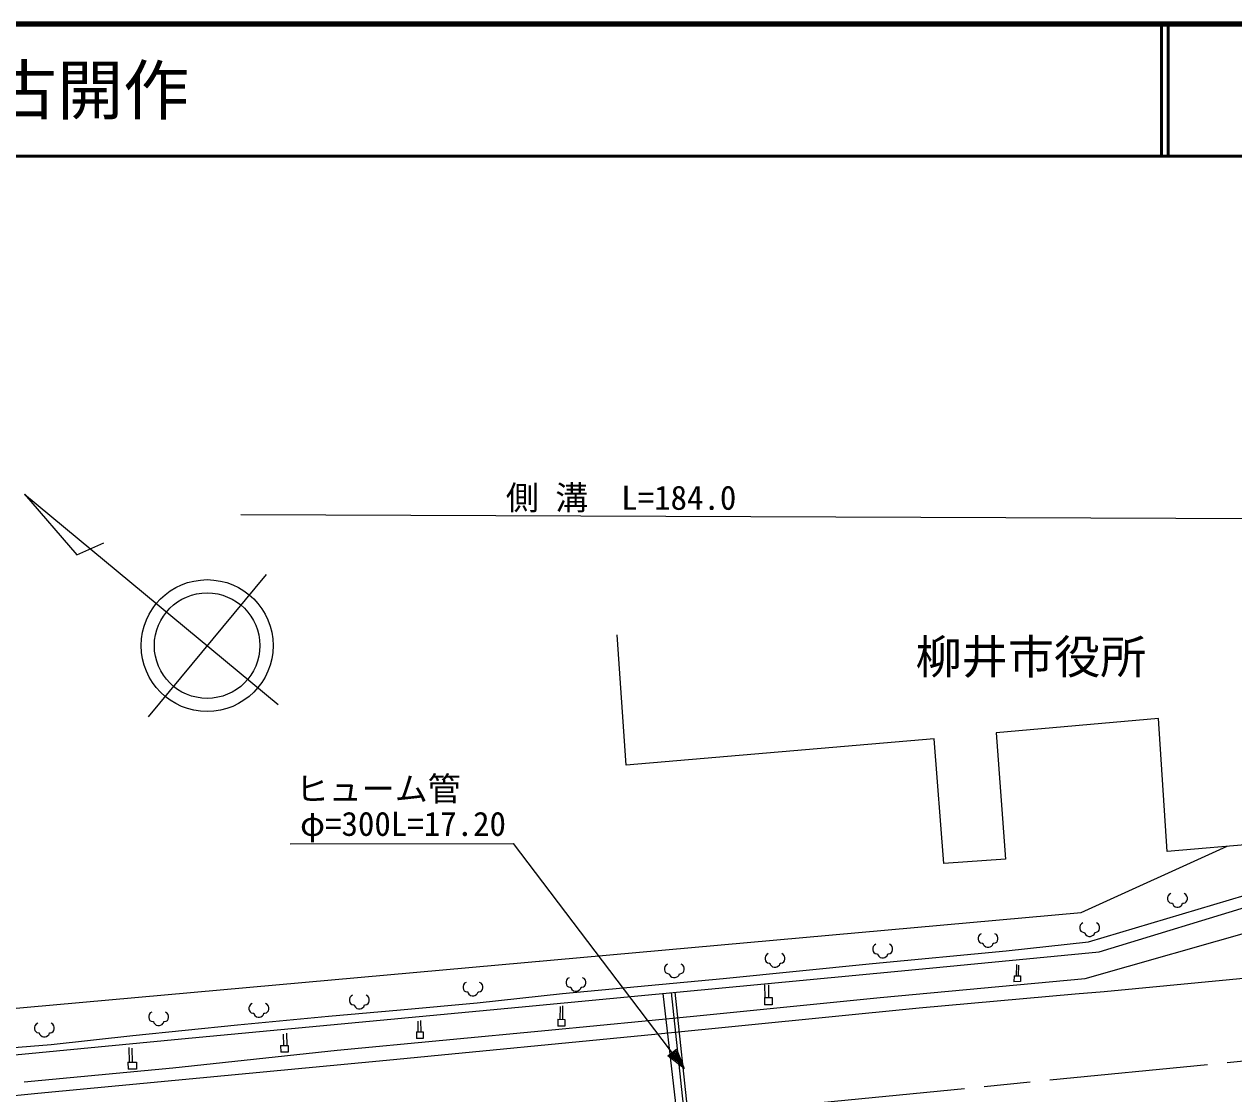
# Model space of a CAD drawing. Units: millimetres, scale not verified. Extents: x 40000 to 680000, y 20000 to 380000.
# Drawn here: x 422525 to 514234, y 298922 to 380000 of the extents above; entities that cross this region are included whole.
import ezdxf
from ezdxf.enums import TextEntityAlignment as Align

# ---------------------------------------------------------------- set-up
doc = ezdxf.new("R2010")
doc.units = ezdxf.units.MM
doc.header["$LTSCALE"] = 1000
doc.linetypes.add('CHAIN', pattern=[18.5, 12, -1.5, 3.5, -1.5])
for name, color, linetype, lineweight in [('M-BGD', 7, 'Continuous', 25), ('M-BMK', 2, 'CHAIN', 13), ('M-BMK-SRVR', 3, 'Continuous', 25), ('M-STR-HTXT', 7, 'Continuous', 13), ('M-STR-STRC', 7, 'Continuous', 25), ('M-TTL', 2, 'Continuous', 140), ('M-TTL-LINE', 7, 'Continuous', 50)]:
    doc.layers.add(name, color=color, linetype=linetype, lineweight=lineweight)
doc.layers.add('M-TTL-TXT', color=7, linetype='Continuous')
doc.styles.add('ＭＳ ゴシック', font='')
doc.styles.get('ＭＳ ゴシック').set_extended_font_data('MS Gothic')

msp = doc.modelspace()

# ---------------------------------------------------------------- linework, layer by layer
at = {"layer": 'M-BGD'}
for p, q in [((468166, 323830), (467485, 333713)), ((508523, 327381), (496209, 326290)), ((509183, 317294), (508523, 327381)), ((491528, 325836), (468166, 323830)), ((492255, 316384), (491528, 325836)), ((496209, 326290), (496936, 316702)), ((528313, 318929), (509183, 317294)), ((502660, 312658), (513734, 317683)), ((496936, 316702), (492255, 316384)), ((503213, 310433), (518667, 315039)), ((504018, 309696), (518217, 314027)), ((509244, 313916), (509214, 313796)), ((509214, 313796), (509214, 313676)), ((509214, 313676), (509244, 313556)), ((509334, 314036), (509244, 313916)), ((509454, 314096), (509334, 314036)), ((510594, 314036), (510474, 314096)), ((510684, 313916), (510594, 314036)), ((510714, 313796), (510684, 313916)), ((510684, 313556), (510714, 313676)), ((510714, 313676), (510714, 313796)), ((509244, 313556), (509304, 313466)), ((509304, 313466), (509394, 313406)), ((509394, 313406), (509514, 313376)), ((509514, 313376), (509574, 313376)), ((509574, 313376), (509604, 313286)), ((509604, 313286), (509664, 313196)), ((509664, 313196), (509784, 313106)), ((509784, 313106), (509904, 313076)), ((509904, 313076), (510024, 313076)), ((510024, 313076), (510114, 313106)), ((510114, 313106), (510234, 313166)), ((510234, 313166), (510294, 313226)), ((510294, 313226), (510324, 313286)), ((510324, 313286), (510354, 313376)), ((510354, 313376), (510414, 313376)), ((510414, 313376), (510534, 313406)), ((510534, 313406), (510624, 313466)), ((510624, 313466), (510684, 313556)), ((410377, 304370), (502660, 312658)), ((502678, 311818), (502588, 311698)), ((502798, 311878), (502678, 311818)), ((503938, 311818), (503818, 311878)), ((504028, 311698), (503938, 311818)), ((494971, 310995), (494881, 310875)), ((495091, 311055), (494971, 310995)), ((496231, 310995), (496111, 311055)), ((496321, 310875), (496231, 310995)), ((502588, 311698), (502558, 311578)), ((502558, 311578), (502558, 311458)), ((502558, 311458), (502588, 311338)), ((502588, 311338), (502648, 311248)), ((502648, 311248), (502738, 311188)), ((502738, 311188), (502858, 311158)), ((502858, 311158), (502918, 311158)), ((502918, 311158), (502948, 311068)), ((502948, 311068), (503008, 310978)), ((503008, 310978), (503128, 310888)), ((503458, 310888), (503578, 310948)), ((503578, 310948), (503638, 311008)), ((503638, 311008), (503668, 311068)), ((503668, 311068), (503698, 311158)), ((503698, 311158), (503758, 311158)), ((503758, 311158), (503878, 311188)), ((503878, 311188), (503968, 311248)), ((503968, 311248), (504028, 311338)), ((504058, 311578), (504028, 311698)), ((504028, 311338), (504058, 311458)), ((504058, 311458), (504058, 311578)), ((486894, 310076), (486864, 309956)), ((486984, 310196), (486894, 310076)), ((487104, 310256), (486984, 310196)), ((488244, 310196), (488124, 310256)), ((488334, 310076), (488244, 310196)), ((488364, 309956), (488334, 310076)), ((494881, 310875), (494851, 310755)), ((494851, 310755), (494851, 310635)), ((494851, 310635), (494881, 310515)), ((494881, 310515), (494941, 310425)), ((494941, 310425), (495031, 310365)), ((495031, 310365), (495151, 310335)), ((495151, 310335), (495211, 310335)), ((495211, 310335), (495241, 310245)), ((495241, 310245), (495301, 310155)), ((495301, 310155), (495421, 310065)), ((495421, 310065), (495541, 310035)), ((495541, 310035), (495661, 310035)), ((495661, 310035), (495751, 310065)), ((495751, 310065), (495871, 310125)), ((495871, 310125), (495931, 310185)), ((495931, 310185), (495961, 310245)), ((495961, 310245), (495991, 310335)), ((495991, 310335), (496051, 310335)), ((496051, 310335), (496171, 310365)), ((496171, 310365), (496261, 310425)), ((496261, 310425), (496321, 310515)), ((496351, 310755), (496321, 310875)), ((496321, 310515), (496351, 310635)), ((496351, 310635), (496351, 310755)), ((496965, 309751), (503213, 310433)), ((503128, 310888), (503248, 310858)), ((503248, 310858), (503368, 310858)), ((503368, 310858), (503458, 310888)), ((478729, 309366), (478699, 309246)), ((478699, 309246), (478699, 309126)), ((478699, 309126), (478729, 309006)), ((478819, 309486), (478729, 309366)), ((478939, 309546), (478819, 309486)), ((480079, 309486), (479959, 309546)), ((480169, 309366), (480079, 309486)), ((480199, 309246), (480169, 309366)), ((480169, 309006), (480199, 309126)), ((480199, 309126), (480199, 309246)), ((486837, 308792), (496965, 309751)), ((486864, 309956), (486864, 309836)), ((486864, 309836), (486894, 309716)), ((486894, 309716), (486954, 309626)), ((486954, 309626), (487044, 309566)), ((487044, 309566), (487164, 309536)), ((487164, 309536), (487224, 309536)), ((487224, 309536), (487254, 309446)), ((487254, 309446), (487314, 309356)), ((487314, 309356), (487434, 309266)), ((487434, 309266), (487554, 309236)), ((487554, 309236), (487674, 309236)), ((487674, 309236), (487764, 309266)), ((487764, 309266), (487884, 309326)), ((487884, 309326), (487944, 309386)), ((487944, 309386), (487974, 309446)), ((487974, 309446), (488004, 309536)), ((488004, 309536), (488064, 309536)), ((488064, 309536), (488184, 309566)), ((488184, 309566), (488274, 309626)), ((488274, 309626), (488334, 309716)), ((488334, 309716), (488364, 309836)), ((488364, 309836), (488364, 309956)), ((490639, 308403), (504018, 309696)), ((459993, 305497), (490639, 308403)), ((471097, 308568), (471067, 308448)), ((471067, 308448), (471067, 308328)), ((471067, 308328), (471097, 308208)), ((471187, 308688), (471097, 308568)), ((471097, 308208), (471157, 308118)), ((471307, 308748), (471187, 308688)), ((472447, 308688), (472327, 308748)), ((472537, 308568), (472447, 308688)), ((472477, 308118), (472537, 308208)), ((472567, 308448), (472537, 308568)), ((472537, 308208), (472567, 308328)), ((472567, 308328), (472567, 308448)), ((475509, 307675), (486837, 308792)), ((478729, 309006), (478789, 308916)), ((478789, 308916), (478879, 308856)), ((478879, 308856), (478999, 308826)), ((478999, 308826), (479059, 308826)), ((479059, 308826), (479089, 308736)), ((479089, 308736), (479149, 308646)), ((479149, 308646), (479269, 308556)), ((479269, 308556), (479389, 308526)), ((479389, 308526), (479509, 308526)), ((479509, 308526), (479599, 308556)), ((479599, 308556), (479719, 308616)), ((479719, 308616), (479779, 308676)), ((479779, 308676), (479809, 308736)), ((479809, 308736), (479839, 308826)), ((479839, 308826), (479899, 308826)), ((479899, 308826), (480019, 308856)), ((480019, 308856), (480109, 308916)), ((480109, 308916), (480169, 309006)), ((497749, 308720), (497739, 307863)), ((497901, 308672), (497892, 307863)), ((455915, 307308), (455825, 307188)), ((456035, 307368), (455915, 307308)), ((457175, 307308), (457055, 307368)), ((457265, 307188), (457175, 307308)), ((463339, 306522), (475509, 307675)), ((463635, 307543), (463605, 307423)), ((463605, 307423), (463605, 307303)), ((463605, 307303), (463635, 307183)), ((463725, 307663), (463635, 307543)), ((463845, 307723), (463725, 307663)), ((464985, 307663), (464865, 307723)), ((465075, 307543), (464985, 307663)), ((465105, 307423), (465075, 307543)), ((465075, 307183), (465105, 307303)), ((465105, 307303), (465105, 307423)), ((471157, 308118), (471247, 308058)), ((471247, 308058), (471367, 308028)), ((471367, 308028), (471427, 308028)), ((471427, 308028), (471457, 307938)), ((471457, 307938), (471517, 307848)), ((471517, 307848), (471637, 307758)), ((471637, 307758), (471757, 307728)), ((471757, 307728), (471877, 307728)), ((471877, 307728), (471967, 307758)), ((471967, 307758), (472087, 307818)), ((472087, 307818), (472147, 307878)), ((472147, 307878), (472177, 307938)), ((472177, 307938), (472207, 308028)), ((472207, 308028), (472267, 308028)), ((472267, 308028), (472387, 308058)), ((472387, 308058), (472477, 308118)), ((497573, 307863), (497563, 307415)), ((498069, 307425), (497563, 307415)), ((497573, 307863), (498069, 307863)), ((498069, 307863), (498069, 307425)), ((447307, 306331), (447217, 306211)), ((447427, 306391), (447307, 306331)), ((448567, 306331), (448447, 306391)), ((448657, 306211), (448567, 306331)), ((455825, 307188), (455795, 307068)), ((455795, 307068), (455795, 306948)), ((455795, 306948), (455825, 306828)), ((455825, 306828), (455885, 306738)), ((455885, 306738), (455975, 306678)), ((455975, 306678), (456095, 306648)), ((456095, 306648), (456155, 306648)), ((456155, 306648), (456185, 306558)), ((456185, 306558), (456245, 306468)), ((456245, 306468), (456365, 306378)), ((456365, 306378), (456485, 306348)), ((456485, 306348), (456605, 306348)), ((456605, 306348), (456695, 306378)), ((456695, 306378), (456815, 306438)), ((456815, 306438), (456875, 306498)), ((456874, 305813), (463339, 306522)), ((456875, 306498), (456905, 306558)), ((456905, 306558), (456935, 306648)), ((456935, 306648), (456995, 306648)), ((456995, 306648), (457115, 306678)), ((457115, 306678), (457205, 306738)), ((457205, 306738), (457265, 306828)), ((457295, 307068), (457265, 307188)), ((457265, 306828), (457295, 306948)), ((457295, 306948), (457295, 307068)), ((463635, 307183), (463695, 307093)), ((463695, 307093), (463785, 307033)), ((463785, 307033), (463905, 307003)), ((463905, 307003), (463965, 307003)), ((463965, 307003), (463995, 306913)), ((463995, 306913), (464055, 306823)), ((464055, 306823), (464175, 306733)), ((464175, 306733), (464295, 306703)), ((464295, 306703), (464415, 306703)), ((464415, 306703), (464505, 306733)), ((464505, 306733), (464625, 306793)), ((464625, 306793), (464685, 306853)), ((464685, 306853), (464715, 306913)), ((464715, 306913), (464745, 307003)), ((464745, 307003), (464805, 307003)), ((464805, 307003), (464925, 307033)), ((464925, 307033), (465015, 307093)), ((465015, 307093), (465075, 307183)), ((470944, 306535), (473003, 288576)), ((471575, 306595), (473494, 288622)), ((471849, 306621), (473777, 288649)), ((478650, 307187), (478674, 306221)), ((478984, 306221), (478972, 307175)), ((434453, 303100), (459993, 305497)), ((439595, 305576), (439565, 305456)), ((439565, 305456), (439565, 305336)), ((439685, 305696), (439595, 305576)), ((439805, 305756), (439685, 305696)), ((440945, 305696), (440825, 305756)), ((441035, 305576), (440945, 305696)), ((441065, 305456), (441035, 305576)), ((441065, 305336), (441065, 305456)), ((447217, 306211), (447187, 306091)), ((447187, 306091), (447187, 305971)), ((447187, 305971), (447217, 305851)), ((447217, 305851), (447277, 305761)), ((447277, 305761), (447367, 305701)), ((447367, 305701), (447487, 305671)), ((447487, 305671), (447547, 305671)), ((447547, 305671), (447577, 305581)), ((447577, 305581), (447637, 305491)), ((447637, 305491), (447757, 305401)), ((447757, 305401), (447877, 305371)), ((447997, 305371), (448087, 305401)), ((448087, 305401), (448207, 305461)), ((448207, 305461), (448267, 305521)), ((448267, 305521), (448297, 305581)), ((448297, 305581), (448327, 305671)), ((448327, 305671), (448387, 305671)), ((448387, 305671), (448507, 305701)), ((448507, 305701), (448597, 305761)), ((448597, 305761), (448657, 305851)), ((448687, 306091), (448657, 306211)), ((448657, 305851), (448687, 305971)), ((448687, 305971), (448687, 306091)), ((451059, 305289), (456874, 305813)), ((463151, 305533), (463132, 304569)), ((463364, 304566), (463358, 305594)), ((478650, 306221), (479235, 306221)), ((478650, 306221), (478650, 305671)), ((479235, 305679), (478650, 305671)), ((479235, 306221), (479235, 305679)), ((431998, 304937), (431968, 304817)), ((431968, 304817), (431968, 304697)), ((431968, 304697), (431998, 304577)), ((432088, 305057), (431998, 304937)), ((431998, 304577), (432058, 304487)), ((432058, 304487), (432148, 304427)), ((432208, 305117), (432088, 305057)), ((433348, 305057), (433228, 305117)), ((433288, 304427), (433378, 304487)), ((433438, 304937), (433348, 305057)), ((433378, 304487), (433438, 304577)), ((433468, 304817), (433438, 304937)), ((433438, 304577), (433468, 304697)), ((433468, 304697), (433468, 304817)), ((438688, 304144), (445601, 304813)), ((439565, 305336), (439595, 305216)), ((439595, 305216), (439655, 305126)), ((439655, 305126), (439745, 305066)), ((439745, 305066), (439865, 305036)), ((439865, 305036), (439925, 305036)), ((439925, 305036), (439955, 304946)), ((439955, 304946), (440015, 304856)), ((440015, 304856), (440135, 304766)), ((440135, 304766), (440255, 304736)), ((440255, 304736), (440375, 304736)), ((440375, 304736), (440465, 304766)), ((440465, 304766), (440585, 304826)), ((440585, 304826), (440645, 304886)), ((440645, 304886), (440675, 304946)), ((440675, 304946), (440705, 305036)), ((440705, 305036), (440765, 305036)), ((440765, 305036), (440885, 305066)), ((440885, 305066), (440975, 305126)), ((440975, 305126), (441035, 305216)), ((441035, 305216), (441065, 305336)), ((445601, 304813), (451059, 305289)), ((447877, 305371), (447997, 305371)), ((452617, 303624), (452595, 304479)), ((462980, 304571), (463510, 304565)), ((462980, 304571), (462980, 304059)), ((463510, 304565), (463504, 304059)), ((423337, 304085), (423307, 303965)), ((423307, 303965), (423307, 303845)), ((423307, 303845), (423337, 303725)), ((423427, 304205), (423337, 304085)), ((423337, 303725), (423397, 303635)), ((423397, 303635), (423487, 303575)), ((423547, 304265), (423427, 304205)), ((423487, 303575), (423607, 303545)), ((424507, 303545), (424627, 303575)), ((424687, 304205), (424567, 304265)), ((424627, 303575), (424717, 303635)), ((424777, 304085), (424687, 304205)), ((424717, 303635), (424777, 303725)), ((424807, 303965), (424777, 304085)), ((424777, 303725), (424807, 303845)), ((424807, 303845), (424807, 303965)), ((430769, 303347), (438688, 304144)), ((432148, 304427), (432268, 304397)), ((432268, 304397), (432328, 304397)), ((432328, 304397), (432358, 304307)), ((432358, 304307), (432418, 304217)), ((432418, 304217), (432538, 304127)), ((432538, 304127), (432658, 304097)), ((432658, 304097), (432778, 304097)), ((432778, 304097), (432868, 304127)), ((432868, 304127), (432988, 304187)), ((432988, 304187), (433048, 304247)), ((433048, 304247), (433078, 304307)), ((433078, 304307), (433108, 304397)), ((433108, 304397), (433168, 304397)), ((433168, 304397), (433288, 304427)), ((452268, 303629), (452786, 303622)), ((452268, 303629), (452268, 303111)), ((452366, 304418), (452381, 303628)), ((452786, 303622), (452779, 303119)), ((463504, 304059), (462980, 304059)), ((410929, 300814), (434453, 303100)), ((416646, 302019), (424568, 302658)), ((423607, 303545), (423667, 303545)), ((423667, 303545), (423697, 303455)), ((423697, 303455), (423757, 303365)), ((423757, 303365), (423877, 303275)), ((423877, 303275), (423997, 303245)), ((423997, 303245), (424117, 303245)), ((424117, 303245), (424207, 303275)), ((424207, 303275), (424327, 303335)), ((424327, 303335), (424387, 303395)), ((424387, 303395), (424417, 303455)), ((424417, 303455), (424447, 303545)), ((424447, 303545), (424507, 303545)), ((424568, 302658), (430769, 303347)), ((442168, 303434), (442187, 302573)), ((442463, 302573), (442435, 303520)), ((452779, 303119), (452268, 303111)), ((430471, 302437), (430495, 301319)), ((430745, 301319), (430709, 302377)), ((441967, 302573), (442538, 302573)), ((441967, 302573), (441990, 302073)), ((442538, 302084), (441990, 302073)), ((442538, 302573), (442538, 302084)), ((430383, 301319), (431046, 301319)), ((430383, 301319), (430398, 300793)), ((431046, 301319), (431046, 300800)), ((431046, 300800), (430398, 300793))]:
    msp.add_line(p, q, dxfattribs=at)
at = {"layer": 'M-BMK'}
msp.add_line((463467, 296330), (561865, 306056), dxfattribs=at)
at = {"layer": 'M-BMK-SRVR'}
for p, q in [((422537, 344385), (426518, 339785)), ((422537, 344385), (441781, 328426)), ((426518, 339785), (428564, 340686)), ((440861, 338283), (431925, 327506))]:
    msp.add_line(p, q, dxfattribs=at)
for radius in [5000, 4000]:
    msp.add_circle((436393, 332895), radius, dxfattribs=at)
at = {"layer": 'M-STR-HTXT'}
for p, q in [((559256, 342338), (438941, 342805)), ((442684, 317865), (459610, 317889)), ((472560, 300850), (459610, 317889)), ((471318, 301790), (471987, 302298)), ((472560, 300850), (471318, 301790)), ((471450, 301815), (471928, 302178)), ((472306, 301184), (471450, 301815)), ((471582, 301839), (471869, 302057)), ((472161, 301375), (471582, 301839)), ((471714, 301864), (471809, 301937)), ((471943, 301662), (471714, 301864)), ((471809, 301937), (471943, 301662)), ((471869, 302057), (472161, 301375)), ((471928, 302178), (472306, 301184)), ((471987, 302298), (472560, 300850))]:
    msp.add_line(p, q, dxfattribs=at)
at = {"layer": 'M-STR-STRC'}
for p, q in [((502968, 307666), (518644, 312119)), ((487420, 306235), (502968, 307666)), ((504413, 306680), (519095, 308075)), ((490390, 305438), (502194, 306503)), ((502194, 306503), (504413, 306680)), ((470337, 303438), (490390, 305438)), ((473271, 304803), (487420, 306235)), ((462266, 303738), (473271, 304803)), ((446248, 302223), (462266, 303738)), ((450006, 301473), (470337, 303438)), ((433802, 300903), (446248, 302223)), ((422513, 299838), (433802, 300903)), ((423566, 298974), (450006, 301473)), ((407235, 297319), (423566, 298974))]:
    msp.add_line(p, q, dxfattribs=at)
at = {"layer": 'M-TTL'}
msp.add_line((680000, 380000), (40000, 380000), dxfattribs=at)
at = {"layer": 'M-TTL-LINE'}
for p, q in [((508747, 380000), (508747, 370000)), ((509247, 380000), (509247, 370000)), ((40000, 370000), (680000, 370000))]:
    msp.add_line(p, q, dxfattribs=at)

# ---------------------------------------------------------------- texts
at = {"layer": 'M-BGD', "style": 'ＭＳ ゴシック'}
msp.add_text('柳井市役所', height=2566, dxfattribs=at).set_placement((498851, 332045), align=Align.MIDDLE_CENTER)
at = {"layer": 'M-STR-HTXT', "style": 'ＭＳ ゴシック'}
for s, p in [('側 溝\u3000L=184.0', (467779, 344107)), ('ヒューム管', (449370, 322044)), ('φ=300L=17.20', (451245, 319388))]:
    msp.add_text(s, height=1833, dxfattribs=at).set_placement(p, align=Align.MIDDLE_CENTER)
at = {"layer": 'M-TTL-TXT', "style": 'ＭＳ ゴシック'}
msp.add_text('柳井市古開作', height=3666, dxfattribs=at).set_placement((405024, 375000), align=Align.MIDDLE_LEFT)

doc.saveas('drawing.dxf')
